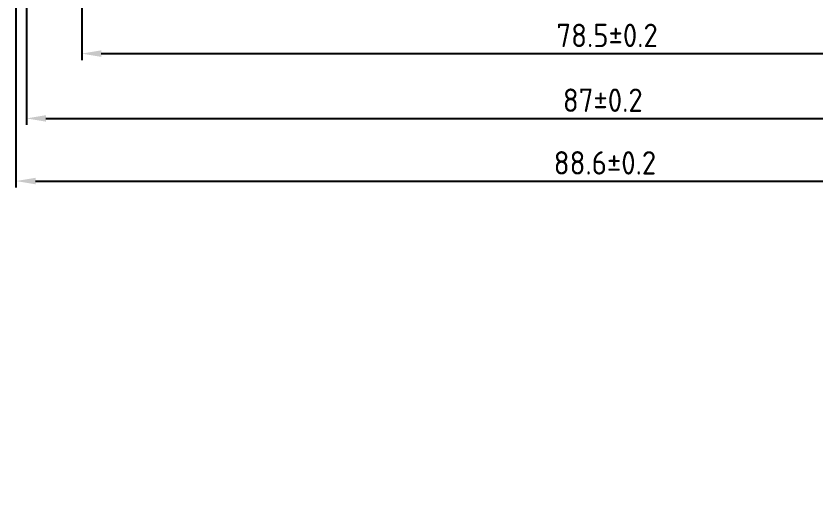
# Model space of a CAD drawing. Extents: x -449 to -275, y 492 to 720.
# Drawn here: x -378.3 to -316.8, y 606.2 to 644.5 of the extents above; entities that cross this region are included whole.
import ezdxf

# ---------------------------------------------------------------- set-up
doc = ezdxf.new("R2010")
doc.units = 0
doc.header["$LTSCALE"] = 0.2
doc.layers.get('0').update_dxf_attribs({"linetype": 'CONTINUOUS'})
doc.layers.get('DEFPOINTS').update_dxf_attribs({"linetype": 'CONTINUOUS'})
doc.layers.add('LAYER1', color=7, linetype='CONTINUOUS')
doc.styles.get("Standard").update_dxf_attribs({"font": 'ISOCP'})
doc.dimstyles.new('ISO-25', dxfattribs={"dimtxt": 2.5, "dimasz": 2.5, "dimexe": 1.25, "dimexo": 0.625, "dimtad": 1, "dimdec": 4, "dimdsep": 46, "dimlunit": 6, "dimtxsty": 'Standard', "dimcen": 2.5, "dimadec": 0, "dimazin": 0, "dimtfac": 1, "dimtdec": 4, "dimtmove": 0, "dimatfit": 3, "dimfxl": 0, "dimtolj": 1, "dimtzin": 0, "dimarcsym": 0})

# ---------------------------------------------------------------- blocks, each defined once
blk = doc.blocks.new('*D11')
at = {"layer": 'DEFPOINTS', "color": 0}
for p in [(-373.294, 650.472), (-294.794, 650.472), (-294.794, 641.56)]:
    blk.add_point(p, dxfattribs=at)
at = {"layer": 'LAYER1', "color": 5, "lineweight": -2}
for p, q in [((-373.294, 649.972), (-373.294, 641.06)), ((-294.794, 649.972), (-294.794, 641.06)), ((-371.794, 641.56), (-296.294, 641.56))]:
    blk.add_line(p, q, dxfattribs=at)
at = {"layer": 'LAYER1', "color": 5}
for points in [[(-371.794, 641.81), (-371.794, 641.31), (-373.294, 641.56)], [(-296.294, 641.81), (-296.294, 641.31), (-294.794, 641.56)]]:
    blk.add_solid(points, dxfattribs=at)
at = {"layer": 'LAYER1', "color": 0, "insert": (-332.902, 642.96), "char_height": 1.8, "attachment_point": 5}
blk.add_mtext('\\A1;78.5±0.2', dxfattribs=at)
blk = doc.blocks.new('*D13')
at = {"color": 5, "linetype": 'ByBlock'}
for p, q in [((-377.544, 652.172), (-377.544, 636.075)), ((-290.544, 652.172), (-290.544, 636.075)), ((-376.044, 636.575), (-292.044, 636.575))]:
    blk.add_line(p, q, dxfattribs=at)
for points in [[(-376.044, 636.825), (-376.044, 636.325), (-377.544, 636.575)], [(-292.044, 636.825), (-292.044, 636.325), (-290.544, 636.575)]]:
    blk.add_solid(points, dxfattribs=at)
at = {"layer": 'DEFPOINTS', "color": 0, "linetype": 'ByBlock'}
for p in [(-377.544, 652.672), (-290.544, 652.672), (-290.544, 636.575)]:
    blk.add_point(p, dxfattribs=at)
at = {"color": 0, "linetype": 'ByBlock', "insert": (-333.235, 637.975), "char_height": 1.8, "attachment_point": 5}
blk.add_mtext('\\A1;87±0.2', dxfattribs=at)
blk = doc.blocks.new('*D14')
at = {"color": 5, "linetype": 'ByBlock'}
for p, q in [((-378.344, 657.872), (-378.344, 631.257)), ((-289.744, 657.872), (-289.744, 631.257)), ((-376.844, 631.757), (-291.244, 631.757))]:
    blk.add_line(p, q, dxfattribs=at)
for points in [[(-376.844, 632.007), (-376.844, 631.507), (-378.344, 631.757)], [(-291.244, 632.007), (-291.244, 631.507), (-289.744, 631.757)]]:
    blk.add_solid(points, dxfattribs=at)
at = {"layer": 'DEFPOINTS', "color": 0, "linetype": 'ByBlock'}
for p in [(-378.344, 658.372), (-289.744, 658.372), (-289.744, 631.757)]:
    blk.add_point(p, dxfattribs=at)
at = {"color": 0, "linetype": 'ByBlock', "insert": (-333.068, 633.157), "char_height": 1.8, "attachment_point": 5}
blk.add_mtext('\\A1;88.6±0.2', dxfattribs=at)
blk = doc.blocks.new('*D35')
at = {"color": 5, "linetype": 'ByBlock'}
for p, q in [((-331.242, 699.153), (-331.282, 696.153)), ((-325.882, 699.153), (-331.242, 699.153))]:
    blk.add_line(p, q, dxfattribs=at)
blk.add_solid([(-331.512, 697.656), (-331.012, 697.65), (-331.282, 696.153)], dxfattribs=at)
at = {"layer": 'DEFPOINTS', "color": 0, "linetype": 'ByBlock'}
for p in [(-331.282, 696.153), (-334.044, 492.109)]:
    blk.add_point(p, dxfattribs=at)
at = {"color": 0, "linetype": 'ByBlock', "insert": (-328.312, 700.553), "char_height": 1.8, "attachment_point": 5}
blk.add_mtext('\\A1;R204', dxfattribs=at)

msp = doc.modelspace()

# ---------------------------------------------------------------- dimensions: what is measured, and where the dimension line sits
at = {"layer": 'LAYER1'}
dim = msp.add_radius_dim(center=(-334.0438, 492.1093), mpoint=(-331.2822, 696.1531), text='R204', dimstyle='ISO-25', override={"dimtxt": 1.8, "dimasz": 1.5, "dimexe": 0.5, "dimexo": 0.5, "dimgap": 0.5, "dimtih": 1, "dimtoh": 1, "dimdec": 3, "dimcen": 0, "dimclrd": 5, "dimclre": 5, "dimtp": 0.2, "dimtdec": 1, "dimtofl": 0}, dxfattribs=at)
dim.commit()
dim.dimension.update_dxf_attribs({"geometry": '*D35', "text_midpoint": (-328.3116, 699.1528), "dimtype": 164})
for base, p1, p2, picture, middle in [((-289.7438, 631.7571), (-378.3438, 658.3718), (-289.7438, 658.3718), '*D14', (-333.0685, 631.7571)), ((-290.5438, 636.5753), (-377.5438, 652.6718), (-290.5438, 652.6718), '*D13', (-333.2349, 636.5753)), ((-294.7938, 641.5596), (-373.2938, 650.4718), (-294.7938, 650.4718), '*D11', (-332.9021, 641.5596))]:
    dim = msp.add_linear_dim(base=base, p1=p1, p2=p2, dimstyle='ISO-25', override={"dimtxt": 1.8, "dimasz": 1.5, "dimexe": 0.5, "dimexo": 0.5, "dimgap": 0.5, "dimdec": 3, "dimcen": 0, "dimclrd": 5, "dimclre": 5, "dimtol": 1, "dimtp": 0.2, "dimtm": 0.2, "dimtdec": 1, "dimtofl": 0}, dxfattribs=at)
    dim.commit()
    dim.dimension.update_dxf_attribs({"geometry": picture, "text_midpoint": middle, "dimtype": 160})

doc.saveas('drawing.dxf')
